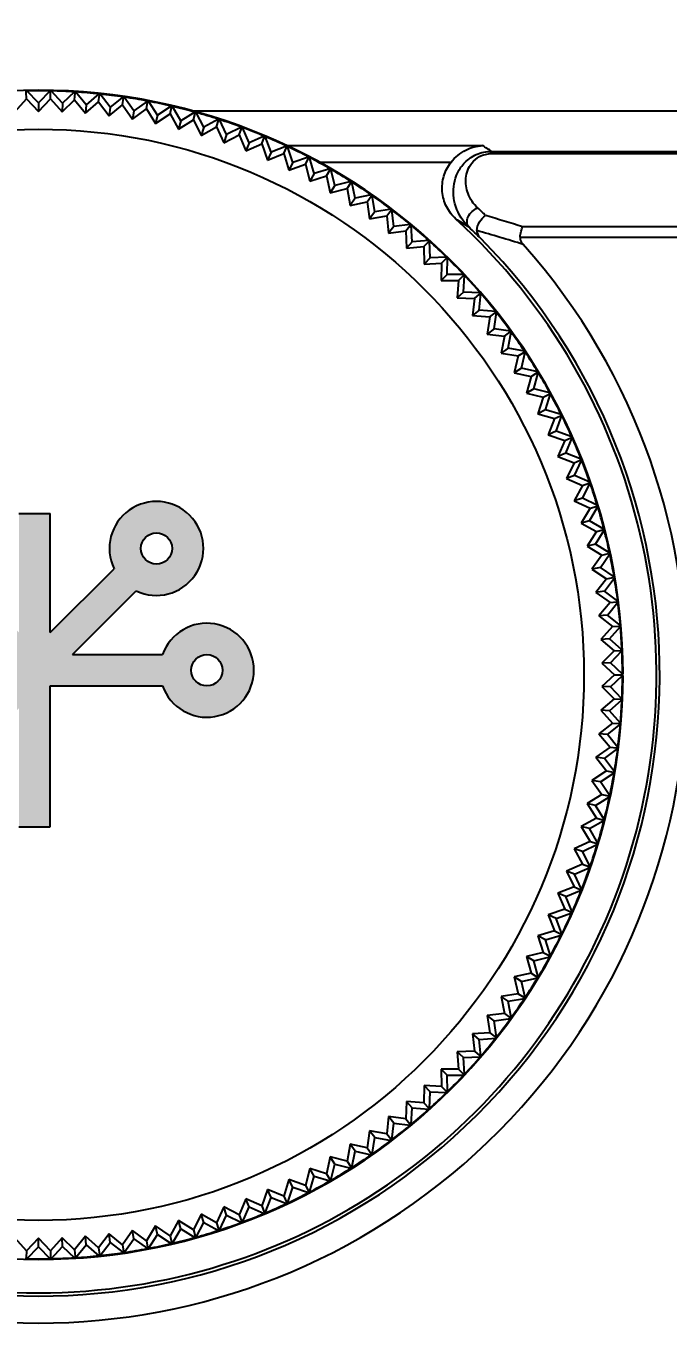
# Model space of a CAD drawing. Header units: millimetres. Extents: x 509 to 5579, y -1329 to 587.
# Drawn here: x 1515.43 to 1530.81, y -876.42 to -845.36 of the extents above; entities that cross this region are included whole.
import ezdxf

# ---------------------------------------------------------------- set-up
doc = ezdxf.new("R2010")
doc.units = ezdxf.units.MM
doc.header["$PDMODE"] = 3
doc.header["$PDSIZE"] = 1
doc.layers.get('0').update_dxf_attribs({"linetype": 'CONTINUOUS'})
doc.layers.get('Defpoints').update_dxf_attribs({"linetype": 'CONTINUOUS'})
doc.layers.add('Dim', color=1, linetype='CONTINUOUS')
doc.styles.add('OMI-1', font='arial.ttf', dxfattribs={"oblique": 1})
doc.dimstyles.new('1', dxfattribs={"dimtxt": 4, "dimasz": 2.5, "dimexe": 0.8, "dimexo": 0.3, "dimgap": 0.5, "dimtad": 1, "dimtoh": 1, "dimdec": 1, "dimzin": 0, "dimdsep": 46, "dimtxsty": 'OMI-1', "dimcen": 0, "dimclrd": 256, "dimclre": 256, "dimclrt": 256, "dimadec": 0, "dimazin": 0, "dimtfac": 0.8, "dimtdec": 1, "dimtix": 1, "dimtmove": 0, "dimatfit": 3, "dimfxl": 1, "dimtolj": 1, "dimtzin": 0, "dimarcsym": 0})

# ---------------------------------------------------------------- blocks, each defined once
blk = doc.blocks.new('*D4310')
at = {"layer": 'Defpoints', "color": 0}
for p in [(1380.832, -833.638), (1380.832, -859.34), (1564.832, -859.34)]:
    blk.add_point(p, dxfattribs=at)
at = {"layer": 'Dim', "lineweight": -2}
for p, q in [((1380.832, -859.04), (1380.832, -832.838)), ((1564.832, -859.04), (1564.832, -832.838)), ((1562.332, -833.638), (1383.332, -833.638))]:
    blk.add_line(p, q, dxfattribs=at)
at = {"layer": 'Dim'}
for points in [[(1383.332, -833.221), (1383.332, -834.055), (1380.832, -833.638)], [(1562.332, -834.055), (1562.332, -833.221), (1564.832, -833.638)]]:
    blk.add_solid(points, dxfattribs=at)
at = {"layer": 'Dim', "insert": (1472.832, -831.096), "char_height": 4, "attachment_point": 5, "style": 'OMI-1'}
blk.add_mtext('\\A1;184.0', dxfattribs=at)
blk = doc.blocks.new('*D4329')
at = {"layer": 'Defpoints', "color": 0}
for p in [(1570.832, -824.796), (1374.832, -857.901), (1570.832, -857.901)]:
    blk.add_point(p, dxfattribs=at)
at = {"layer": 'Dim', "lineweight": -2}
for p, q in [((1374.832, -857.601), (1374.832, -823.996)), ((1570.832, -857.601), (1570.832, -823.996)), ((1377.332, -824.796), (1568.332, -824.796))]:
    blk.add_line(p, q, dxfattribs=at)
at = {"layer": 'Dim'}
for points in [[(1377.332, -824.379), (1377.332, -825.213), (1374.832, -824.796)], [(1568.332, -825.213), (1568.332, -824.379), (1570.832, -824.796)]]:
    blk.add_solid(points, dxfattribs=at)
at = {"layer": 'Dim', "insert": (1472.832, -822.254), "char_height": 4, "attachment_point": 5, "style": 'OMI-1'}
blk.add_mtext('\\A1;196.0', dxfattribs=at)

msp = doc.modelspace()

# ---------------------------------------------------------------- hatches: boundary and pattern name
h = msp.add_hatch(color=256)
h.dxf.hatch_style = 1
h.paths.add_polyline_path([(1517.543, -858.36), (1516.016, -859.887), (1516.016, -857.042), (1515.266, -857.042), (1515.266, -859.887), (1512.932, -857.552), (1512.932, -860.417), (1511.827, -860.417, 5.828427), (1511.827, -861.167), (1512.932, -861.167), (1512.932, -864.032), (1515.266, -861.697), (1515.266, -864.542), (1516.016, -864.542), (1516.016, -861.167), (1518.706, -861.167, 5.828427), (1518.706, -860.417), (1516.547, -860.417), (1518.073, -858.89, 5.828427), (1517.543, -858.36)], is_closed=False)
h.paths.add_polyline_path([(1518.933, -857.875, 1), (1518.183, -857.875, 1), (1518.933, -857.875, 1)], is_closed=False, flags=16)
h.paths.add_polyline_path([(1520.141, -860.792, 1), (1519.391, -860.792, 1), (1520.141, -860.792, 1)], is_closed=False, flags=16)
h.paths.add_polyline_path([(1515.111, -860.792), (1513.682, -862.222), (1513.682, -859.363), (1515.111, -860.792)], is_closed=False, flags=16)
h.paths.add_polyline_path([(1511.141, -860.792, 1), (1510.391, -860.792, 1), (1511.141, -860.792, 1)], is_closed=False, flags=16)

# ---------------------------------------------------------------- linework, layer by layer
at = {"linetype": 'Continuous'}
for p, q in [((1515.426, -846.919), (1515.44, -846.949)), ((1515.44, -846.949), (1515.452, -846.918)), ((1515.443, -847.107), (1515.44, -846.949)), ((1515.732, -847.201), (1515.452, -846.918)), ((1516.012, -846.918), (1515.732, -847.201)), ((1516.024, -846.949), (1516.012, -846.918)), ((1516.021, -847.107), (1516.024, -846.949)), ((1516.024, -846.949), (1516.038, -846.919)), ((1516.306, -847.213), (1516.038, -846.919)), ((1516.597, -846.942), (1516.306, -847.213)), ((1516.597, -846.942), (1516.608, -846.974)), ((1516.598, -847.131), (1516.608, -846.974)), ((1516.608, -846.974), (1516.623, -846.944)), ((1516.878, -847.249), (1516.623, -846.944)), ((1517.181, -846.99), (1516.878, -847.249)), ((1517.174, -847.179), (1517.191, -847.022)), ((1517.181, -846.99), (1517.191, -847.022)), ((1517.191, -847.022), (1517.207, -846.993)), ((1517.449, -847.309), (1517.207, -846.993)), ((1517.762, -847.063), (1517.449, -847.309)), ((1517.762, -847.063), (1517.771, -847.096)), ((1517.771, -847.096), (1517.788, -847.067)), ((1518.017, -847.393), (1517.788, -847.067)), ((1515.167, -847.419), (1515.443, -847.107)), ((1515.443, -847.107), (1515.732, -847.408)), ((1515.732, -847.408), (1516.021, -847.107)), ((1515.732, -847.201), (1515.732, -847.408)), ((1516.021, -847.107), (1516.297, -847.419)), ((1516.297, -847.419), (1516.598, -847.131)), ((1516.306, -847.213), (1516.297, -847.419)), ((1516.598, -847.131), (1516.861, -847.455)), ((1516.861, -847.455), (1517.174, -847.179)), ((1516.878, -847.249), (1516.861, -847.455)), ((1517.174, -847.179), (1517.423, -847.514)), ((1517.423, -847.514), (1517.748, -847.252)), ((1517.449, -847.309), (1517.423, -847.514)), ((1517.748, -847.252), (1517.771, -847.096)), ((1517.748, -847.252), (1517.982, -847.597)), ((1517.982, -847.597), (1518.317, -847.348)), ((1518.34, -847.16), (1518.017, -847.393)), ((1518.317, -847.348), (1518.347, -847.193)), ((1518.317, -847.348), (1518.538, -847.702)), ((1518.34, -847.16), (1518.347, -847.193)), ((1518.347, -847.193), (1518.366, -847.165)), ((1518.58, -847.501), (1518.366, -847.165)), ((1518.913, -847.282), (1518.58, -847.501)), ((1518.883, -847.468), (1518.919, -847.315)), ((1518.913, -847.282), (1518.919, -847.315)), ((1518.919, -847.315), (1518.939, -847.288)), ((1519.139, -847.632), (1518.939, -847.288)), ((1518.017, -847.393), (1517.982, -847.597)), ((1518.538, -847.702), (1518.883, -847.468)), ((1518.58, -847.501), (1518.538, -847.702)), ((1518.883, -847.468), (1519.088, -847.832)), ((1519.088, -847.832), (1519.442, -847.612)), ((1519.139, -847.632), (1519.088, -847.832)), ((1519.48, -847.427), (1519.139, -847.632)), ((1555.832, -847.401), (1519.427, -847.401)), ((1554.334, -847.401), (1519.427, -847.401)), ((1519.442, -847.612), (1519.485, -847.46)), ((1519.442, -847.612), (1519.632, -847.984)), ((1519.48, -847.427), (1519.485, -847.46)), ((1519.485, -847.46), (1519.506, -847.434)), ((1519.692, -847.786), (1519.506, -847.434)), ((1520.041, -847.596), (1519.692, -847.786)), ((1519.996, -847.779), (1520.045, -847.629)), ((1520.041, -847.596), (1520.045, -847.629)), ((1520.045, -847.629), (1520.067, -847.604)), ((1520.238, -847.963), (1520.067, -847.604)), ((1519.632, -847.984), (1519.996, -847.779)), ((1519.692, -847.786), (1519.632, -847.984)), ((1519.996, -847.779), (1520.17, -848.158)), ((1520.238, -847.963), (1520.17, -848.158)), ((1520.17, -848.158), (1520.541, -847.969)), ((1520.595, -847.788), (1520.238, -847.963)), ((1520.541, -847.969), (1520.597, -847.821)), ((1520.541, -847.969), (1520.699, -848.355)), ((1520.595, -847.788), (1520.597, -847.821)), ((1520.597, -847.821), (1520.62, -847.797)), ((1520.775, -848.163), (1520.62, -847.797)), ((1520.775, -848.163), (1520.699, -848.355)), ((1520.699, -848.355), (1521.079, -848.182)), ((1521.14, -848.003), (1520.775, -848.163)), ((1521.079, -848.182), (1521.14, -848.036)), ((1521.079, -848.182), (1521.22, -848.574)), ((1521.14, -848.003), (1521.14, -848.036)), ((1521.14, -848.036), (1521.164, -848.013)), ((1521.304, -848.386), (1521.164, -848.013)), ((1521.675, -848.241), (1521.304, -848.386)), ((1521.607, -848.417), (1521.674, -848.274)), ((1521.675, -848.241), (1521.674, -848.274)), ((1521.674, -848.274), (1521.699, -848.252)), ((1521.678, -848.228), (1526.368, -848.228)), ((1521.824, -848.63), (1521.699, -848.252)), ((1521.304, -848.386), (1521.22, -848.574)), ((1521.22, -848.574), (1521.607, -848.417)), ((1521.607, -848.417), (1521.732, -848.815)), ((1522.2, -848.501), (1521.824, -848.63)), ((1522.124, -848.674), (1522.198, -848.534)), ((1522.2, -848.501), (1522.198, -848.534)), ((1522.198, -848.534), (1522.223, -848.513)), ((1522.332, -848.896), (1522.223, -848.513)), ((1526.584, -848.366), (1540.708, -848.366)), ((1526.584, -848.366), (1526.584, -848.42)), ((1526.584, -848.42), (1540.708, -848.42)), ((1521.824, -848.63), (1521.732, -848.815)), ((1521.732, -848.815), (1522.124, -848.674)), ((1522.124, -848.674), (1522.233, -849.077)), ((1522.332, -848.896), (1522.233, -849.077)), ((1522.714, -848.782), (1522.332, -848.896)), ((1522.459, -848.628), (1525.614, -848.628)), ((1522.631, -848.952), (1522.71, -848.816)), ((1522.714, -848.782), (1522.71, -848.816)), ((1522.71, -848.816), (1522.737, -848.796)), ((1522.829, -849.183), (1522.737, -848.796)), ((1522.233, -849.077), (1522.631, -848.952)), ((1522.631, -848.952), (1522.722, -849.359)), ((1522.829, -849.183), (1522.722, -849.359)), ((1523.215, -849.085), (1522.829, -849.183)), ((1523.125, -849.252), (1523.21, -849.118)), ((1523.215, -849.085), (1523.21, -849.118)), ((1523.21, -849.118), (1523.237, -849.1)), ((1523.314, -849.49), (1523.237, -849.1)), ((1522.722, -849.359), (1523.125, -849.252)), ((1523.125, -849.252), (1523.199, -849.662)), ((1523.314, -849.49), (1523.199, -849.662)), ((1523.703, -849.409), (1523.314, -849.49)), ((1523.606, -849.572), (1523.697, -849.442)), ((1523.703, -849.409), (1523.697, -849.442)), ((1523.697, -849.442), (1523.725, -849.424)), ((1523.785, -849.818), (1523.725, -849.424)), ((1523.199, -849.662), (1523.606, -849.572)), ((1523.606, -849.572), (1523.663, -849.985)), ((1523.785, -849.818), (1523.663, -849.985)), ((1524.178, -849.753), (1523.785, -849.818)), ((1524.074, -849.911), (1524.169, -849.785)), ((1524.178, -849.753), (1524.169, -849.785)), ((1524.169, -849.785), (1524.199, -849.769)), ((1524.242, -850.165), (1524.199, -849.769)), ((1523.663, -849.985), (1524.074, -849.911)), ((1524.074, -849.911), (1524.114, -850.326)), ((1524.242, -850.165), (1524.114, -850.326)), ((1524.637, -850.116), (1524.242, -850.165)), ((1524.527, -850.27), (1524.628, -850.149)), ((1524.637, -850.116), (1524.628, -850.149)), ((1524.628, -850.149), (1524.657, -850.133)), ((1524.684, -850.53), (1524.657, -850.133)), ((1538.217, -850.172), (1527.328, -850.172)), ((1524.114, -850.326), (1524.527, -850.27)), ((1524.527, -850.27), (1524.549, -850.687)), ((1527.266, -850.418), (1538.418, -850.418)), ((1524.684, -850.53), (1524.549, -850.687)), ((1524.549, -850.687), (1524.964, -850.648)), ((1525.081, -850.499), (1524.684, -850.53)), ((1524.964, -850.648), (1525.07, -850.53)), ((1524.964, -850.648), (1524.969, -851.065)), ((1525.081, -850.499), (1525.07, -850.53)), ((1525.07, -850.53), (1525.1, -850.516)), ((1525.11, -850.914), (1525.1, -850.516)), ((1525.11, -850.914), (1524.969, -851.065)), ((1524.969, -851.065), (1525.386, -851.043)), ((1525.508, -850.899), (1525.11, -850.914)), ((1525.386, -851.043), (1525.373, -851.46)), ((1525.386, -851.043), (1525.496, -850.931)), ((1525.508, -850.899), (1525.496, -850.931)), ((1525.496, -850.931), (1525.527, -850.918)), ((1525.52, -851.316), (1525.527, -850.918)), ((1525.52, -851.316), (1525.373, -851.46)), ((1525.918, -851.318), (1525.52, -851.316)), ((1525.79, -851.456), (1525.905, -851.348)), ((1525.918, -851.318), (1525.905, -851.348)), ((1525.905, -851.348), (1525.937, -851.337)), ((1525.913, -851.734), (1525.937, -851.337)), ((1525.373, -851.46), (1525.79, -851.456)), ((1525.79, -851.456), (1525.76, -851.872)), ((1525.913, -851.734), (1525.76, -851.872)), ((1525.76, -851.872), (1526.177, -851.886)), ((1526.311, -851.752), (1525.913, -851.734)), ((1526.177, -851.886), (1526.129, -852.3)), ((1526.177, -851.886), (1526.296, -851.783)), ((1526.288, -852.169), (1526.328, -851.773)), ((1526.311, -851.752), (1526.296, -851.783)), ((1526.296, -851.783), (1526.328, -851.773)), ((1526.288, -852.169), (1526.129, -852.3)), ((1526.129, -852.3), (1526.545, -852.331)), ((1526.685, -852.204), (1526.288, -852.169)), ((1526.545, -852.331), (1526.48, -852.743)), ((1526.545, -852.331), (1526.669, -852.233)), ((1526.645, -852.618), (1526.701, -852.224)), ((1526.685, -852.204), (1526.669, -852.233)), ((1526.669, -852.233), (1526.701, -852.224)), ((1526.645, -852.618), (1526.48, -852.743)), ((1527.039, -852.67), (1526.645, -852.618)), ((1526.48, -852.743), (1526.894, -852.791)), ((1526.894, -852.791), (1526.812, -853.2)), ((1526.894, -852.791), (1527.022, -852.699)), ((1526.982, -853.082), (1527.055, -852.691)), ((1527.039, -852.67), (1527.022, -852.699)), ((1527.022, -852.699), (1527.055, -852.691)), ((1526.982, -853.082), (1526.812, -853.2)), ((1526.812, -853.2), (1527.224, -853.266)), ((1527.374, -853.151), (1526.982, -853.082)), ((1527.224, -853.266), (1527.125, -853.671)), ((1527.224, -853.266), (1527.356, -853.179)), ((1527.299, -853.56), (1527.389, -853.173)), ((1527.374, -853.151), (1527.356, -853.179)), ((1527.356, -853.179), (1527.389, -853.173)), ((1527.299, -853.56), (1527.125, -853.671)), ((1527.688, -853.645), (1527.299, -853.56)), ((1527.125, -853.671), (1527.534, -853.754)), ((1527.534, -853.754), (1527.418, -854.154)), ((1527.534, -853.754), (1527.669, -853.672)), ((1527.597, -854.051), (1527.702, -853.667)), ((1527.688, -853.645), (1527.669, -853.672)), ((1527.669, -853.672), (1527.702, -853.667)), ((1527.597, -854.051), (1527.418, -854.154)), ((1527.418, -854.154), (1527.823, -854.254)), ((1527.982, -854.152), (1527.597, -854.051)), ((1527.823, -854.254), (1527.961, -854.178)), ((1527.873, -854.554), (1527.995, -854.175)), ((1527.982, -854.152), (1527.961, -854.178)), ((1527.961, -854.178), (1527.995, -854.175)), ((1527.823, -854.254), (1527.69, -854.65)), ((1527.873, -854.554), (1527.69, -854.65)), ((1527.69, -854.65), (1528.091, -854.766)), ((1528.254, -854.671), (1527.873, -854.554)), ((1528.091, -854.766), (1527.942, -855.156)), ((1528.091, -854.766), (1528.232, -854.696)), ((1528.128, -855.068), (1528.265, -854.694)), ((1528.254, -854.671), (1528.232, -854.696)), ((1528.232, -854.696), (1528.265, -854.694)), ((1528.128, -855.068), (1527.942, -855.156)), ((1528.504, -855.201), (1528.128, -855.068)), ((1527.942, -855.156), (1528.337, -855.289)), ((1528.337, -855.289), (1528.171, -855.672)), ((1528.337, -855.289), (1528.481, -855.225)), ((1528.362, -855.592), (1528.514, -855.225)), ((1528.504, -855.201), (1528.481, -855.225)), ((1528.481, -855.225), (1528.514, -855.225)), ((1528.362, -855.592), (1528.171, -855.672)), ((1528.171, -855.672), (1528.561, -855.822)), ((1528.731, -855.74), (1528.362, -855.592)), ((1528.561, -855.822), (1528.707, -855.764)), ((1528.573, -856.126), (1528.741, -855.765)), ((1528.731, -855.74), (1528.707, -855.764)), ((1528.707, -855.764), (1528.741, -855.765)), ((1528.561, -855.822), (1528.379, -856.198)), ((1528.573, -856.126), (1528.379, -856.198)), ((1528.379, -856.198), (1528.762, -856.364)), ((1528.762, -856.364), (1528.565, -856.732)), ((1528.936, -856.289), (1528.573, -856.126)), ((1528.762, -856.364), (1528.911, -856.312)), ((1528.762, -856.668), (1528.945, -856.314)), ((1528.936, -856.289), (1528.911, -856.312)), ((1528.911, -856.312), (1528.945, -856.314)), ((1528.762, -856.668), (1528.565, -856.732)), ((1529.117, -856.846), (1528.762, -856.668)), ((1528.565, -856.732), (1528.941, -856.913)), ((1528.941, -856.913), (1528.729, -857.273)), ((1528.927, -857.217), (1529.125, -856.872)), ((1528.941, -856.913), (1529.092, -856.868)), ((1529.117, -856.846), (1529.092, -856.868)), ((1529.092, -856.868), (1529.125, -856.872)), ((1528.927, -857.217), (1528.729, -857.273)), ((1528.729, -857.273), (1529.096, -857.47)), ((1529.275, -857.41), (1528.927, -857.217)), ((1529.096, -857.47), (1528.869, -857.82)), ((1529.07, -857.773), (1529.282, -857.436)), ((1529.096, -857.47), (1529.249, -857.431)), ((1529.275, -857.41), (1529.249, -857.431)), ((1529.249, -857.431), (1529.282, -857.436)), ((1529.07, -857.773), (1528.869, -857.82)), ((1528.869, -857.82), (1529.228, -858.033)), ((1529.41, -857.98), (1529.07, -857.773)), ((1529.228, -858.033), (1528.987, -858.373)), ((1529.189, -858.334), (1529.415, -858.006)), ((1529.228, -858.033), (1529.382, -858)), ((1529.41, -857.98), (1529.382, -858)), ((1529.382, -858), (1529.415, -858.006)), ((1529.189, -858.334), (1528.987, -858.373)), ((1528.987, -858.373), (1529.336, -858.6)), ((1529.52, -858.556), (1529.189, -858.334)), ((1529.52, -858.556), (1529.492, -858.574)), ((1529.336, -858.6), (1529.081, -858.93)), ((1529.285, -858.9), (1529.524, -858.582)), ((1529.336, -858.6), (1529.492, -858.574)), ((1529.492, -858.574), (1529.524, -858.582)), ((1529.285, -858.9), (1529.081, -858.93)), ((1529.081, -858.93), (1529.421, -859.172)), ((1529.421, -859.172), (1529.152, -859.491)), ((1529.606, -859.135), (1529.285, -858.9)), ((1529.357, -859.469), (1529.61, -859.161)), ((1529.421, -859.172), (1529.577, -859.152)), ((1529.606, -859.135), (1529.577, -859.152)), ((1529.577, -859.152), (1529.61, -859.161)), ((1529.357, -859.469), (1529.152, -859.491)), ((1529.152, -859.491), (1529.481, -859.747)), ((1529.668, -859.718), (1529.357, -859.469)), ((1529.481, -859.747), (1529.199, -860.054)), ((1529.405, -860.041), (1529.67, -859.744)), ((1529.481, -859.747), (1529.638, -859.734)), ((1529.668, -859.718), (1529.638, -859.734)), ((1529.638, -859.734), (1529.67, -859.744)), ((1529.405, -860.041), (1529.199, -860.054)), ((1529.199, -860.054), (1529.517, -860.323)), ((1529.705, -860.302), (1529.405, -860.041)), ((1529.517, -860.323), (1529.223, -860.619)), ((1529.429, -860.614), (1529.706, -860.329)), ((1529.517, -860.323), (1529.675, -860.317)), ((1529.705, -860.302), (1529.675, -860.317)), ((1529.675, -860.317), (1529.706, -860.329)), ((1529.429, -860.614), (1529.223, -860.619)), ((1529.223, -860.619), (1529.529, -860.901)), ((1529.718, -860.888), (1529.429, -860.614)), ((1529.529, -860.901), (1529.223, -861.184)), ((1529.429, -861.188), (1529.718, -860.915)), ((1529.529, -860.901), (1529.732, -860.901)), ((1529.429, -861.188), (1529.223, -861.184)), ((1529.223, -861.184), (1529.517, -861.479)), ((1529.706, -861.474), (1529.429, -861.188)), ((1529.517, -861.479), (1529.199, -861.749)), ((1529.405, -861.762), (1529.705, -861.5)), ((1529.517, -861.479), (1529.675, -861.486)), ((1529.706, -861.474), (1529.675, -861.486)), ((1529.675, -861.486), (1529.705, -861.5)), ((1529.405, -861.762), (1529.199, -861.749)), ((1529.199, -861.749), (1529.481, -862.056)), ((1529.67, -862.058), (1529.405, -861.762)), ((1529.481, -862.056), (1529.152, -862.312)), ((1529.357, -862.333), (1529.668, -862.085)), ((1529.481, -862.056), (1529.638, -862.069)), ((1529.67, -862.058), (1529.638, -862.069)), ((1529.638, -862.069), (1529.668, -862.085)), ((1529.357, -862.333), (1529.152, -862.312)), ((1529.152, -862.312), (1529.421, -862.631)), ((1529.61, -862.641), (1529.357, -862.333)), ((1529.421, -862.631), (1529.081, -862.872)), ((1529.285, -862.903), (1529.081, -862.872)), ((1529.081, -862.872), (1529.336, -863.202)), ((1529.285, -862.903), (1529.606, -862.667)), ((1529.524, -863.221), (1529.285, -862.903)), ((1529.421, -862.631), (1529.577, -862.65)), ((1529.61, -862.641), (1529.577, -862.65)), ((1529.577, -862.65), (1529.606, -862.667)), ((1529.336, -863.202), (1528.987, -863.43)), ((1529.336, -863.202), (1529.492, -863.229)), ((1529.524, -863.221), (1529.492, -863.229)), ((1529.189, -863.468), (1528.987, -863.43)), ((1528.987, -863.43), (1529.228, -863.77)), ((1529.189, -863.468), (1529.52, -863.247)), ((1529.415, -863.796), (1529.189, -863.468)), ((1529.492, -863.229), (1529.52, -863.247)), ((1529.228, -863.77), (1528.869, -863.983)), ((1529.07, -864.03), (1529.41, -863.822)), ((1529.228, -863.77), (1529.382, -863.803)), ((1529.415, -863.796), (1529.382, -863.803)), ((1529.382, -863.803), (1529.41, -863.822)), ((1529.07, -864.03), (1528.869, -863.983)), ((1528.869, -863.983), (1529.096, -864.333)), ((1529.282, -864.367), (1529.07, -864.03)), ((1529.096, -864.333), (1528.729, -864.53)), ((1528.927, -864.585), (1529.275, -864.392)), ((1529.096, -864.333), (1529.249, -864.372)), ((1529.282, -864.367), (1529.249, -864.372)), ((1529.249, -864.372), (1529.275, -864.392)), ((1528.927, -864.585), (1528.729, -864.53)), ((1528.729, -864.53), (1528.941, -864.889)), ((1529.125, -864.931), (1528.927, -864.585)), ((1528.941, -864.889), (1528.565, -865.071)), ((1528.762, -865.135), (1528.565, -865.071)), ((1528.565, -865.071), (1528.762, -865.439)), ((1528.762, -865.135), (1529.117, -864.956)), ((1528.941, -864.889), (1529.092, -864.935)), ((1529.125, -864.931), (1529.092, -864.935)), ((1529.092, -864.935), (1529.117, -864.956)), ((1528.945, -865.488), (1528.762, -865.135)), ((1528.762, -865.439), (1528.379, -865.605)), ((1528.573, -865.677), (1528.379, -865.605)), ((1528.379, -865.605), (1528.561, -865.98)), ((1528.573, -865.677), (1528.936, -865.513)), ((1528.741, -866.038), (1528.573, -865.677)), ((1528.762, -865.439), (1528.911, -865.491)), ((1528.945, -865.488), (1528.911, -865.491)), ((1528.911, -865.491), (1528.936, -865.513)), ((1528.561, -865.98), (1528.171, -866.13)), ((1528.561, -865.98), (1528.707, -866.039)), ((1528.362, -866.21), (1528.171, -866.13)), ((1528.171, -866.13), (1528.337, -866.513)), ((1528.362, -866.21), (1528.731, -866.062)), ((1528.514, -866.578), (1528.362, -866.21)), ((1528.741, -866.038), (1528.707, -866.039)), ((1528.707, -866.039), (1528.731, -866.062)), ((1528.337, -866.513), (1527.942, -866.647)), ((1528.128, -866.734), (1528.504, -866.602)), ((1528.337, -866.513), (1528.481, -866.577)), ((1528.514, -866.578), (1528.481, -866.577)), ((1528.481, -866.577), (1528.504, -866.602)), ((1528.128, -866.734), (1527.942, -866.647)), ((1527.942, -866.647), (1528.091, -867.036)), ((1528.265, -867.108), (1528.128, -866.734)), ((1528.091, -867.036), (1527.69, -867.153)), ((1527.873, -867.248), (1527.69, -867.153)), ((1527.69, -867.153), (1527.823, -867.548)), ((1527.873, -867.248), (1528.254, -867.132)), ((1527.995, -867.628), (1527.873, -867.248)), ((1528.091, -867.036), (1528.232, -867.106)), ((1528.265, -867.108), (1528.232, -867.106)), ((1528.232, -867.106), (1528.254, -867.132)), ((1527.823, -867.548), (1527.418, -867.648)), ((1527.823, -867.548), (1527.961, -867.624)), ((1527.597, -867.751), (1527.418, -867.648)), ((1527.418, -867.648), (1527.534, -868.049)), ((1527.597, -867.751), (1527.982, -867.651)), ((1527.702, -868.135), (1527.597, -867.751)), ((1527.995, -867.628), (1527.961, -867.624)), ((1527.961, -867.624), (1527.982, -867.651)), ((1527.534, -868.049), (1527.125, -868.132)), ((1527.299, -868.242), (1527.125, -868.132)), ((1527.125, -868.132), (1527.224, -868.537)), ((1527.299, -868.242), (1527.688, -868.158)), ((1527.534, -868.049), (1527.669, -868.13)), ((1527.702, -868.135), (1527.669, -868.13)), ((1527.669, -868.13), (1527.688, -868.158)), ((1527.389, -868.63), (1527.299, -868.242)), ((1527.224, -868.537), (1526.812, -868.602)), ((1526.982, -868.72), (1526.812, -868.602)), ((1526.812, -868.602), (1526.894, -869.011)), ((1526.982, -868.72), (1527.374, -868.652)), ((1527.055, -869.111), (1526.982, -868.72)), ((1527.224, -868.537), (1527.356, -868.624)), ((1527.389, -868.63), (1527.356, -868.624)), ((1527.356, -868.624), (1527.374, -868.652)), ((1526.894, -869.011), (1526.48, -869.06)), ((1526.645, -869.184), (1526.48, -869.06)), ((1526.48, -869.06), (1526.545, -869.471)), ((1526.894, -869.011), (1527.022, -869.104)), ((1527.055, -869.111), (1527.022, -869.104)), ((1527.022, -869.104), (1527.039, -869.133)), ((1526.645, -869.184), (1527.039, -869.133)), ((1526.701, -869.578), (1526.645, -869.184)), ((1526.545, -869.471), (1526.129, -869.502)), ((1526.288, -869.634), (1526.129, -869.502)), ((1526.129, -869.502), (1526.177, -869.917)), ((1526.288, -869.634), (1526.685, -869.599)), ((1526.328, -870.03), (1526.288, -869.634)), ((1526.545, -869.471), (1526.669, -869.57)), ((1526.701, -869.578), (1526.669, -869.57)), ((1526.669, -869.57), (1526.685, -869.599)), ((1526.177, -869.917), (1525.76, -869.93)), ((1525.913, -870.068), (1525.76, -869.93)), ((1525.76, -869.93), (1525.79, -870.346)), ((1525.913, -870.068), (1526.311, -870.05)), ((1526.177, -869.917), (1526.296, -870.02)), ((1526.328, -870.03), (1526.296, -870.02)), ((1526.296, -870.02), (1526.311, -870.05)), ((1525.52, -870.487), (1525.373, -870.342)), ((1525.79, -870.346), (1525.373, -870.342)), ((1525.373, -870.342), (1525.386, -870.759)), ((1525.79, -870.346), (1525.905, -870.454)), ((1525.937, -870.466), (1525.913, -870.068)), ((1525.52, -870.487), (1525.918, -870.485)), ((1525.527, -870.885), (1525.52, -870.487)), ((1525.937, -870.466), (1525.905, -870.454)), ((1525.905, -870.454), (1525.918, -870.485)), ((1524.969, -870.738), (1524.964, -871.155)), ((1525.11, -870.888), (1524.969, -870.738)), ((1525.386, -870.759), (1524.969, -870.738)), ((1525.1, -871.286), (1525.11, -870.888)), ((1525.11, -870.888), (1525.508, -870.903)), ((1525.386, -870.759), (1525.496, -870.872)), ((1525.527, -870.885), (1525.496, -870.872)), ((1525.496, -870.872), (1525.508, -870.903)), ((1524.549, -871.116), (1524.527, -871.532)), ((1524.684, -871.272), (1524.549, -871.116)), ((1524.964, -871.155), (1524.549, -871.116)), ((1524.657, -871.669), (1524.684, -871.272)), ((1524.684, -871.272), (1525.081, -871.304)), ((1524.964, -871.155), (1525.07, -871.272)), ((1525.1, -871.286), (1525.07, -871.272)), ((1525.07, -871.272), (1525.081, -871.304)), ((1524.114, -871.476), (1524.074, -871.891)), ((1524.242, -871.638), (1524.114, -871.476)), ((1524.527, -871.532), (1524.114, -871.476)), ((1524.527, -871.532), (1524.628, -871.654)), ((1523.663, -871.818), (1523.606, -872.231)), ((1523.785, -871.985), (1523.663, -871.818)), ((1524.074, -871.891), (1523.663, -871.818)), ((1524.074, -871.891), (1524.169, -872.017)), ((1524.199, -872.034), (1524.242, -871.638)), ((1524.242, -871.638), (1524.637, -871.686)), ((1524.657, -871.669), (1524.628, -871.654)), ((1524.628, -871.654), (1524.637, -871.686)), ((1523.199, -872.14), (1523.125, -872.551)), ((1523.314, -872.312), (1523.199, -872.14)), ((1523.606, -872.231), (1523.199, -872.14)), ((1523.606, -872.231), (1523.697, -872.361)), ((1523.725, -872.378), (1523.785, -871.985)), ((1523.785, -871.985), (1524.178, -872.05)), ((1524.199, -872.034), (1524.169, -872.017)), ((1524.169, -872.017), (1524.178, -872.05)), ((1522.722, -872.443), (1522.631, -872.85)), ((1522.829, -872.62), (1522.722, -872.443)), ((1523.125, -872.551), (1522.722, -872.443)), ((1523.237, -872.703), (1523.314, -872.312)), ((1523.314, -872.312), (1523.703, -872.393)), ((1523.725, -872.378), (1523.697, -872.361)), ((1523.697, -872.361), (1523.703, -872.393)), ((1522.233, -872.726), (1522.124, -873.129)), ((1522.332, -872.907), (1522.233, -872.726)), ((1522.631, -872.85), (1522.233, -872.726)), ((1522.631, -872.85), (1522.71, -872.987)), ((1522.737, -873.007), (1522.829, -872.62)), ((1522.829, -872.62), (1523.215, -872.717)), ((1523.125, -872.551), (1523.21, -872.684)), ((1523.237, -872.703), (1523.21, -872.684)), ((1523.21, -872.684), (1523.215, -872.717)), ((1521.732, -872.988), (1521.607, -873.386)), ((1521.824, -873.173), (1521.732, -872.988)), ((1522.124, -873.129), (1521.732, -872.988)), ((1522.124, -873.129), (1522.198, -873.269)), ((1522.223, -873.29), (1522.332, -872.907)), ((1522.332, -872.907), (1522.714, -873.02)), ((1522.737, -873.007), (1522.71, -872.987)), ((1522.71, -872.987), (1522.714, -873.02)), ((1520.699, -873.447), (1520.541, -873.833)), ((1520.775, -873.639), (1520.699, -873.447)), ((1521.079, -873.621), (1520.699, -873.447)), ((1521.22, -873.228), (1521.079, -873.621)), ((1521.164, -873.789), (1521.304, -873.417)), ((1521.304, -873.417), (1521.22, -873.228)), ((1521.607, -873.386), (1521.22, -873.228)), ((1521.304, -873.417), (1521.675, -873.562)), ((1521.607, -873.386), (1521.674, -873.528)), ((1521.699, -873.551), (1521.824, -873.173)), ((1521.824, -873.173), (1522.2, -873.302)), ((1522.223, -873.29), (1522.198, -873.269)), ((1522.198, -873.269), (1522.2, -873.302)), ((1520.17, -873.644), (1519.996, -874.023)), ((1520.238, -873.839), (1520.17, -873.644)), ((1520.541, -873.833), (1520.17, -873.644)), ((1520.62, -874.006), (1520.775, -873.639)), ((1520.775, -873.639), (1521.14, -873.8)), ((1521.079, -873.621), (1521.14, -873.766)), ((1521.164, -873.789), (1521.14, -873.766)), ((1521.14, -873.766), (1521.14, -873.8)), ((1521.699, -873.551), (1521.674, -873.528)), ((1521.674, -873.528), (1521.675, -873.562)), ((1519.088, -873.971), (1518.883, -874.334)), ((1519.139, -874.171), (1519.088, -873.971)), ((1519.442, -874.19), (1519.088, -873.971)), ((1519.632, -873.819), (1519.442, -874.19)), ((1519.506, -874.369), (1519.692, -874.017)), ((1519.692, -874.017), (1519.632, -873.819)), ((1519.996, -874.023), (1519.632, -873.819)), ((1519.692, -874.017), (1520.041, -874.207)), ((1519.996, -874.023), (1520.045, -874.174)), ((1520.067, -874.199), (1520.238, -873.839)), ((1520.238, -873.839), (1520.595, -874.015)), ((1520.541, -873.833), (1520.597, -873.981)), ((1520.597, -873.981), (1520.595, -874.015)), ((1520.62, -874.006), (1520.597, -873.981)), ((1515.443, -874.696), (1515.167, -874.383)), ((1515.732, -874.395), (1515.443, -874.696)), ((1515.732, -874.601), (1515.732, -874.395)), ((1516.021, -874.696), (1515.732, -874.395)), ((1516.297, -874.383), (1516.021, -874.696)), ((1516.306, -874.589), (1516.297, -874.383)), ((1516.598, -874.671), (1516.297, -874.383)), ((1516.861, -874.348), (1516.598, -874.671)), ((1516.878, -874.553), (1516.861, -874.348)), ((1517.174, -874.623), (1516.861, -874.348)), ((1517.423, -874.289), (1517.174, -874.623)), ((1517.449, -874.493), (1517.423, -874.289)), ((1517.748, -874.551), (1517.423, -874.289)), ((1517.982, -874.206), (1517.748, -874.551)), ((1518.017, -874.409), (1517.982, -874.206)), ((1518.317, -874.454), (1517.982, -874.206)), ((1518.538, -874.1), (1518.317, -874.454)), ((1518.366, -874.637), (1518.58, -874.302)), ((1518.58, -874.302), (1518.538, -874.1)), ((1518.883, -874.334), (1518.538, -874.1)), ((1518.58, -874.302), (1518.913, -874.521)), ((1518.883, -874.334), (1518.919, -874.488)), ((1518.939, -874.515), (1519.139, -874.171)), ((1519.139, -874.171), (1519.48, -874.376)), ((1519.442, -874.19), (1519.485, -874.343)), ((1519.485, -874.343), (1519.48, -874.376)), ((1519.506, -874.369), (1519.485, -874.343)), ((1520.045, -874.174), (1520.041, -874.207)), ((1520.067, -874.199), (1520.045, -874.174)), ((1515.443, -874.696), (1515.44, -874.854)), ((1515.452, -874.885), (1515.732, -874.601)), ((1515.732, -874.601), (1516.012, -874.885)), ((1516.021, -874.696), (1516.024, -874.854)), ((1516.038, -874.884), (1516.306, -874.589)), ((1516.306, -874.589), (1516.597, -874.861)), ((1516.598, -874.671), (1516.608, -874.829)), ((1516.623, -874.859), (1516.878, -874.553)), ((1516.878, -874.553), (1517.181, -874.812)), ((1517.174, -874.623), (1517.191, -874.78)), ((1517.207, -874.809), (1517.449, -874.493)), ((1517.449, -874.493), (1517.762, -874.739)), ((1517.748, -874.551), (1517.771, -874.707)), ((1517.771, -874.707), (1517.762, -874.739)), ((1517.788, -874.735), (1517.771, -874.707)), ((1517.788, -874.735), (1518.017, -874.409)), ((1518.017, -874.409), (1518.34, -874.642)), ((1518.317, -874.454), (1518.347, -874.609)), ((1518.347, -874.609), (1518.34, -874.642)), ((1518.366, -874.637), (1518.347, -874.609)), ((1518.919, -874.488), (1518.913, -874.521)), ((1518.939, -874.515), (1518.919, -874.488)), ((1515.44, -874.854), (1515.426, -874.884)), ((1515.452, -874.885), (1515.44, -874.854)), ((1516.024, -874.854), (1516.012, -874.885)), ((1516.038, -874.884), (1516.024, -874.854)), ((1516.608, -874.829), (1516.597, -874.861)), ((1516.623, -874.859), (1516.608, -874.829)), ((1517.191, -874.78), (1517.181, -874.812)), ((1517.207, -874.809), (1517.191, -874.78))]:
    msp.add_line(p, q, dxfattribs=at)
for p, q in [((1515.266, -857.042, -16.65), (1516.016, -857.042, -16.65)), ((1516.016, -859.887, -16.65), (1516.016, -857.042, -16.65)), ((1516.016, -859.887, -16.65), (1517.543, -858.36, -16.65)), ((1516.547, -860.417, -16.65), (1518.073, -858.89, -16.65)), ((1516.547, -860.417, -16.65), (1518.706, -860.417, -16.65)), ((1516.016, -864.542, -16.65), (1516.016, -861.167, -16.65)), ((1516.016, -861.167, -16.65), (1518.706, -861.167, -16.65)), ((1515.266, -864.542, -16.65), (1516.016, -864.542, -16.65))]:
    msp.add_line(p, q)
msp.add_circle((1515.732, -860.901), 13.065, dxfattribs=at)
for centre in [(1518.558, -857.875, -16.65), (1519.766, -860.792, -16.65)]:
    msp.add_circle(centre, 0.375)
for centre, radius, start, end in [((1515.732, -860.901), 14, 0.0556, 179.9444), ((1515.732, -860.901), 13.986, 88.8542, 91.1458), ((1515.732, -860.901), 13.986, 86.4542, 88.7458), ((1515.732, -860.901), 13.986, 84.0542, 86.3458), ((1515.732, -860.901), 13.986, 81.6542, 83.9458), ((1515.732, -860.901), 13.986, 79.2542, 81.5458), ((1515.732, -860.901), 13.986, 76.8542, 79.1458), ((1515.732, -860.901), 13.986, 74.4542, 76.7458), ((1515.732, -860.901), 13.986, 72.0542, 74.3458), ((1515.732, -860.901), 13.986, 69.6542, 71.9458), ((1515.732, -860.901), 13.986, 67.2542, 69.5458), ((1515.732, -860.901), 13.986, 64.8542, 67.1458), ((1515.732, -860.901), 13.986, 62.4542, 64.7458), ((1515.377, -865.728), 20.665, 57.1564, 57.8689), ((1515.732, -860.901), 13.986, 60.0542, 62.3458), ((1515.732, -860.901), 13.986, 57.6542, 59.9458), ((1515.732, -860.901), 13.986, 55.2542, 57.5458), ((1515.732, -860.901), 13.986, 52.8542, 55.1458), ((1515.732, -860.901), 13.986, 50.4542, 52.7458), ((1515.739, -861.026), 15.436, 46.1018, 47.0803), ((1515.732, -860.901), 14.8, 132.4796, 47.5204), ((1515.732, -860.901), 13.986, 48.0542, 50.3458), ((1515.41, -866.777), 19.708, 57.3473, 58.4313), ((1512.149, -898.709), 50.855, 72.6331, 73.6764), ((1515.732, -860.901), 14.879, 135.4068, 44.5932), ((1515.731, -861.281), 15.149, 45.6128, 47.0996), ((1512.414, -898.697), 50.365, 72.7606, 74.0799), ((1515.732, -860.901), 15.524, 138.4, 41.6001), ((1515.732, -860.901), 13.986, 45.6542, 47.9458), ((1515.732, -860.901), 13.986, 43.2542, 45.5458), ((1515.732, -860.901), 13.986, 40.8542, 43.1458), ((1515.732, -860.901), 13.986, 38.4542, 40.7458), ((1515.732, -860.901), 13.986, 36.0542, 38.3458), ((1515.732, -860.901), 13.986, 33.6542, 35.9458), ((1515.732, -860.901), 13.986, 31.2542, 33.5458), ((1515.732, -860.901), 13.986, 28.8542, 31.1458), ((1515.732, -860.901), 13.986, 26.4542, 28.7458), ((1515.732, -860.901), 13.986, 24.0542, 26.3458), ((1515.732, -860.901), 13.986, 21.6542, 23.9458), ((1515.732, -860.901), 13.986, 19.2542, 21.5458), ((1515.732, -860.901), 13.986, 16.8542, 19.1458), ((1515.732, -860.901), 13.986, 14.4542, 16.7458), ((1515.732, -860.901), 13.986, 12.0542, 14.3458), ((1515.732, -860.901), 13.986, 9.6542, 11.9458), ((1515.732, -860.901), 13.986, 7.2542, 9.5458), ((1515.732, -860.901), 13.986, 4.8542, 7.1458), ((1515.732, -860.901), 13.986, 2.4542, 4.7458), ((1515.732, -860.901), 13.986, 0.0542, 2.3458), ((1515.732, -860.901), 14, 180.0556, 359.9444), ((1515.732, -860.901), 13.986, 357.6542, 359.9458), ((1515.732, -860.901), 13.986, 355.2542, 357.5458), ((1515.732, -860.901), 13.986, 352.8542, 355.1458), ((1515.732, -860.901), 13.986, 350.4542, 352.7458), ((1515.732, -860.901), 13.986, 348.0542, 350.3458), ((1515.732, -860.901), 13.986, 345.6542, 347.9458), ((1515.732, -860.901), 13.986, 343.2542, 345.5458), ((1515.732, -860.901), 13.986, 340.8542, 343.1458), ((1515.732, -860.901), 13.986, 338.4542, 340.7458), ((1515.732, -860.901), 13.986, 336.0542, 338.3458), ((1515.732, -860.901), 13.986, 333.6542, 335.9458), ((1515.732, -860.901), 13.986, 331.2542, 333.5458), ((1515.732, -860.901), 13.986, 328.8542, 331.1458), ((1515.732, -860.901), 13.986, 326.4542, 328.7458), ((1515.732, -860.901), 13.986, 324.0542, 326.3458), ((1515.732, -860.901), 13.986, 321.6542, 323.9458), ((1515.732, -860.901), 13.986, 319.2542, 321.5458), ((1515.732, -860.901), 13.986, 316.8542, 319.1458), ((1515.732, -860.901), 13.986, 314.4542, 316.7458), ((1515.732, -860.901), 13.986, 312.0542, 314.3458), ((1515.732, -860.901), 13.986, 309.6542, 311.9458), ((1515.732, -860.901), 13.986, 307.2542, 309.5458), ((1515.732, -860.901), 13.986, 304.8542, 307.1458), ((1515.732, -860.901), 13.986, 302.4542, 304.7458), ((1515.732, -860.901), 13.986, 300.0542, 302.3458), ((1515.732, -860.901), 13.986, 297.6542, 299.9458), ((1515.732, -860.901), 13.986, 295.2542, 297.5458), ((1515.732, -860.901), 13.986, 292.8542, 295.1458), ((1515.732, -860.901), 13.986, 288.0542, 290.3458), ((1515.732, -860.901), 13.986, 290.4542, 292.7458), ((1515.732, -860.901), 13.986, 283.2542, 285.5458), ((1515.732, -860.901), 13.986, 285.6542, 287.9458), ((1515.732, -860.901), 13.986, 278.4542, 280.7458), ((1515.732, -860.901), 13.986, 280.8542, 283.1458), ((1515.732, -860.901), 13.986, 268.8542, 271.1458), ((1515.732, -860.901), 13.986, 271.2542, 273.5458), ((1515.732, -860.901), 13.986, 273.6542, 275.9458), ((1515.732, -860.901), 13.986, 276.0542, 278.3458)]:
    msp.add_arc(centre, radius, start, end, dxfattribs=at)
for centre, start, end in [((1518.558, -857.875, -16.65), 244.4712, 205.5288), ((1519.766, -860.792, -16.65), 199.4712, 160.5288)]:
    msp.add_arc(centre, 1.125, start, end)
for points, knots in [([(1525.614, -848.628), (1525.71, -848.507), (1525.939, -848.312), (1526.23, -848.233), (1526.368, -848.228)], [0, 0, 0, 0, 0.527574, 1, 1, 1, 1]), ([(1526.043, -850.184), (1525.899, -850.049), (1525.686, -849.714), (1525.646, -849.224), (1525.762, -848.863), (1525.939, -848.611), (1526.22, -848.415), (1526.46, -848.366), (1526.584, -848.366)], [0, 0, 0, 0, 0.244246, 0.469763, 0.585063, 0.707867, 0.845201, 1, 1, 1, 1]), ([(1526.251, -849.722), (1526.149, -849.628), (1525.998, -849.399), (1525.938, -849), (1526.06, -848.668), (1526.302, -848.464), (1526.485, -848.42), (1526.584, -848.42)], [0, 0, 0, 0, 0.242516, 0.460351, 0.686602, 0.825152, 1, 1, 1, 1]), ([(1525.727, -849.986), (1525.635, -849.902), (1525.482, -849.698), (1525.38, -849.331), (1525.419, -848.952), (1525.537, -848.725), (1525.614, -848.628)], [0, 0, 0, 0, 0.249997, 0.500014, 0.750011, 1, 1, 1, 1]), ([(1526.043, -850.184), (1526.015, -850.156), (1525.981, -850.067), (1526.018, -849.926), (1526.11, -849.799), (1526.202, -849.74), (1526.251, -849.722)], [0, 0, 0, 0, 0.204244, 0.450947, 0.729125, 1, 1, 1, 1]), ([(1526.229, -850.264), (1526.233, -850.191), (1526.285, -850.052), (1526.382, -849.94), (1526.442, -849.903)], [0, 0, 0, 0, 0.50842, 1, 1, 1, 1]), ([(1527.266, -850.418), (1527.273, -850.371), (1527.289, -850.288), (1527.313, -850.206), (1527.328, -850.172)], [0, 0, 0, 0, 0.5587, 1, 1, 1, 1]), ([(1526.229, -850.264), (1526.228, -850.281), (1526.24, -850.355), (1526.288, -850.416), (1526.327, -850.456)], [0, 0, 0, 0, 0.233503, 1, 1, 1, 1]), ([(1527.266, -850.418), (1527.263, -850.434), (1527.268, -850.501), (1527.308, -850.558), (1527.341, -850.595)], [0, 0, 0, 0, 0.251759, 1, 1, 1, 1])]:
    msp.add_open_spline(points, degree=3, knots=knots, dxfattribs=at)

# ---------------------------------------------------------------- dimensions: what is measured, and where the dimension line sits
at = {"layer": 'Dim'}
for base, p1, p2, picture, middle in [((1570.832, -824.796), (1374.832, -857.901), (1570.832, -857.901), '*D4329', (1472.832, -822.254)), ((1380.832, -833.638), (1564.832, -859.34), (1380.832, -859.34), '*D4310', (1472.832, -831.096))]:
    dim = msp.add_linear_dim(base=base, p1=p1, p2=p2, dimstyle='1', dxfattribs=at)
    dim.commit()
    dim.dimension.update_dxf_attribs({"geometry": picture, "text_midpoint": middle})

doc.saveas('drawing.dxf')
